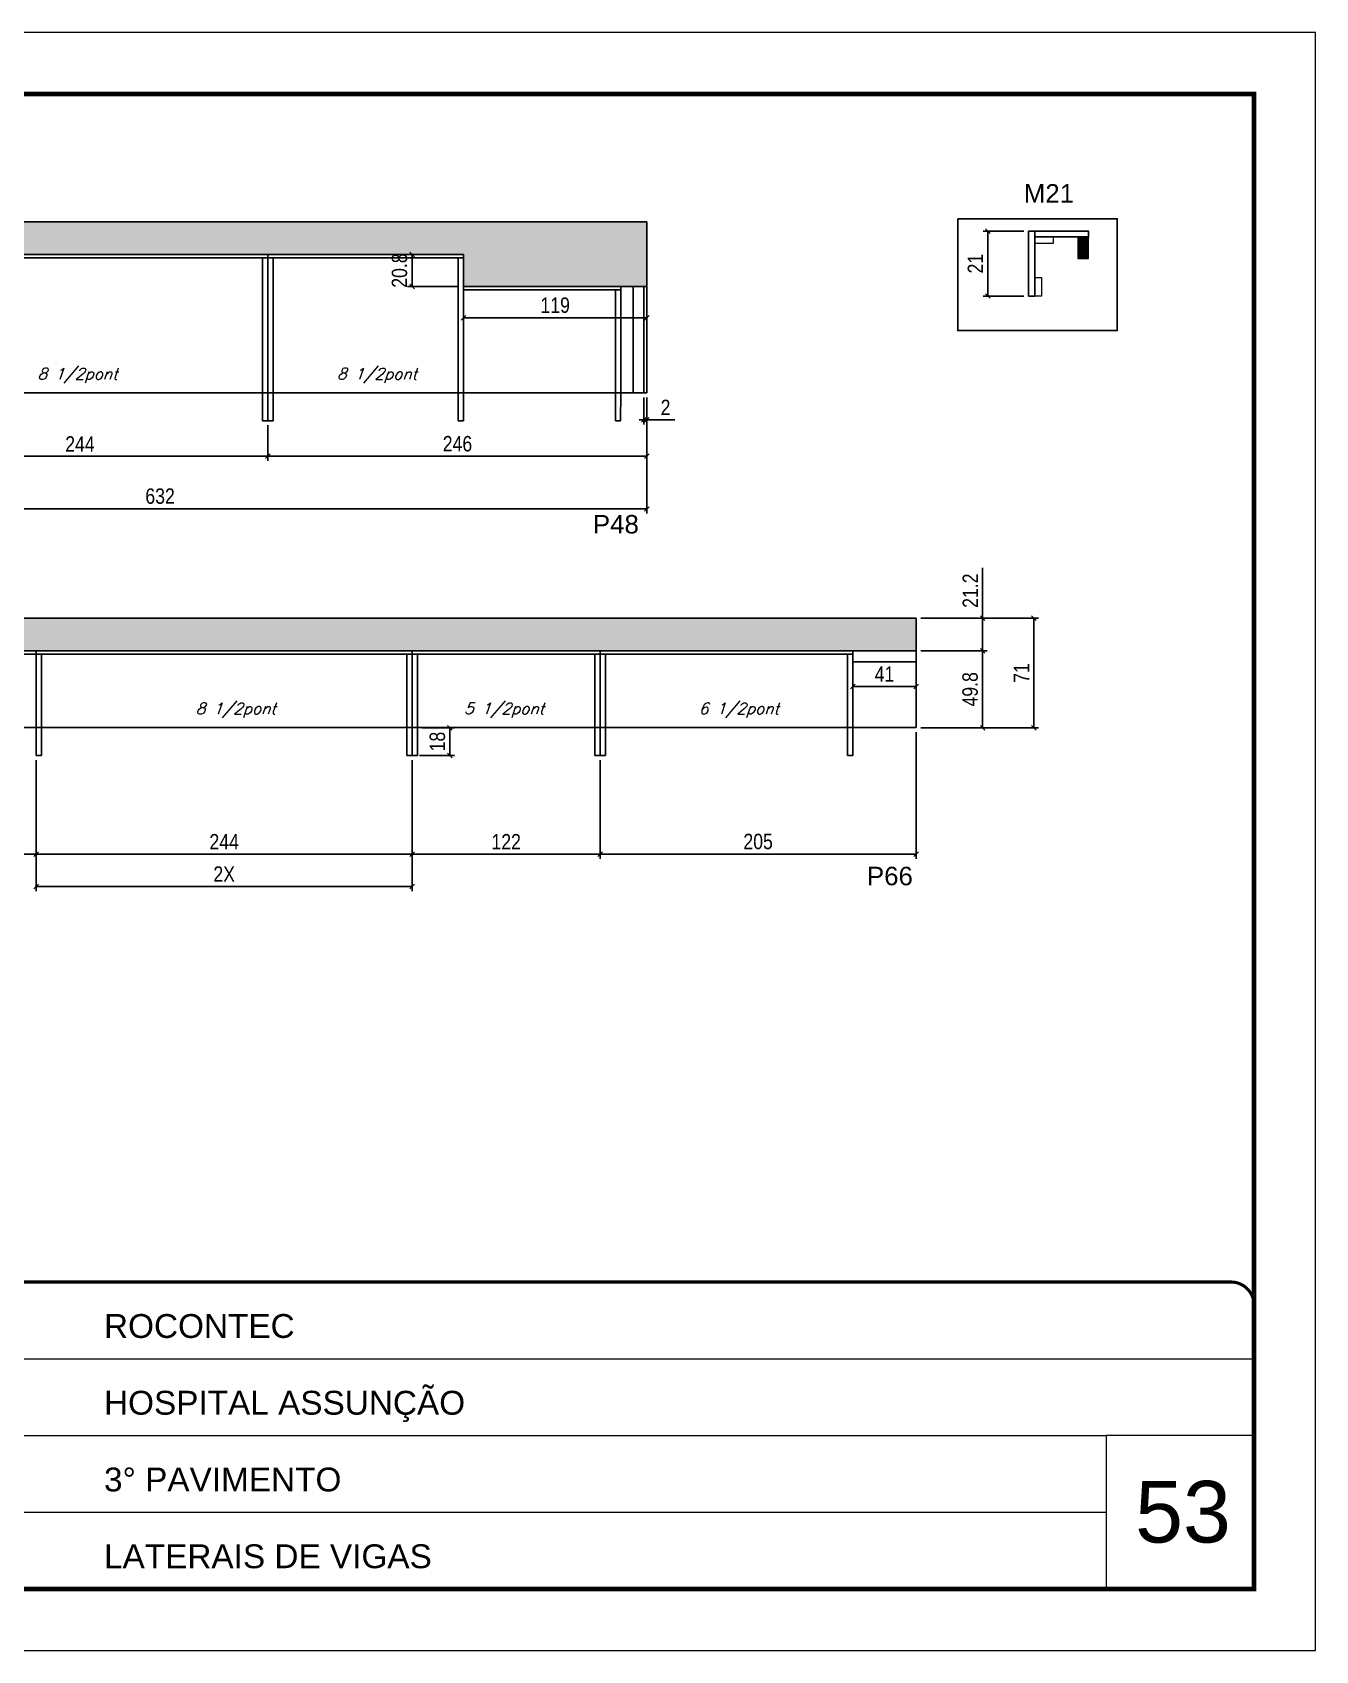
# Model space of a CAD drawing. Extents: x -21493 to -15213, y -12134 to 11887.
# Drawn here: x -20841 to -20008, y -4094 to -3044 of the extents above; entities that cross this region are included whole.
import ezdxf

# ---------------------------------------------------------------- set-up
doc = ezdxf.new("R2010")
doc.units = 0
doc.linetypes.add('CONTINUO', pattern=[0])
doc.linetypes.add('DASHED', pattern=[0.75, 0.5, -0.25])
for name, color, linetype in [('5', 5, 'Continuous'), ('COTA', 241, 'Continuous'), ('Painéis', 200, 'Continuous'), ('SARR_2.2x7', 40, 'Continuous'), ('SARR_3.5x7', 81, 'Continuous'), ('texto', 7, 'Continuous')]:
    doc.layers.add(name, color=color, linetype=linetype)
for name, color, linetype, lineweight in [('CARIMBO', 255, 'Continuous', 9), ('Folhas', 255, 'Continuous', 9), ('Madeira', 126, 'Continuous', 18), ('Sarr 2.2x7', 40, 'Continuous', 9), ('SARRAFO DE PRESSAO', 251, 'DASHED', 9)]:
    doc.layers.add(name, color=color, linetype=linetype, lineweight=lineweight)
doc.styles.add('ARIAL', font='arial.ttf')
doc.styles.add('COTA TECNICA', font='techl___.ttf', dxfattribs={"height": 10})
doc.styles.add('Romans', font='romans.shx')
doc.styles.get("Standard").update_dxf_attribs({"font": 'arial.ttf'})
doc.dimstyles.new('PAINEL', dxfattribs={"dimtxt": 10, "dimasz": 3, "dimexe": 3, "dimexo": 3, "dimgap": 3, "dimtad": 1, "dimdec": 1, "dimzin": 12, "dimdsep": 46, "dimtxsty": 'COTA TECNICA', "dimblk1": 'OBLIQUE', "dimblk2": 'OBLIQUE', "dimsah": 1, "dimcen": 0.9, "dimclrd": 4, "dimclre": 4, "dimclrt": 240, "dimadec": 1, "dimazin": 3, "dimtfac": 1, "dimtdec": 1, "dimtmove": 0, "dimatfit": 3, "dimfxl": 1, "dimtolj": 1, "dimtzin": 12, "dimarcsym": 0})

# ---------------------------------------------------------------- blocks, each defined once
blk = doc.blocks.new('_Oblique')
at = {"color": 0, "linetype": 'ByBlock', "lineweight": -2}
blk.add_line((-0.5, -0.5), (0.5, 0.5), dxfattribs=at)
blk = doc.blocks.new('*D655')
at = {"layer": 'COTA', "color": 4, "lineweight": -2, "ltscale": 25, "transparency": 16777216}
for p, q in [((-20444.4, -3281.2), (-20444.4, -3298.6)), ((-20442.4, -3281.2), (-20442.4, -3298.6)), ((-20444.4, -3295.6), (-20447.4, -3295.6)), ((-20444.4, -3295.6), (-20442.4, -3295.6)), ((-20442.4, -3295.6), (-20424.2, -3295.6))]:
    blk.add_line(p, q, dxfattribs=at)
at = {"layer": 'Defpoints', "color": 0, "ltscale": 25, "transparency": 16777216}
for p in [(-20444.4, -3278.2), (-20442.4, -3278.2), (-20442.4, -3295.6)]:
    blk.add_point(p, dxfattribs=at)
at = {"layer": 'COTA', "color": 4, "lineweight": -2, "ltscale": 25, "transparency": 16777216, "xscale": 3, "yscale": 3, "zscale": 3}
blk.add_blockref('_Oblique', (-20444.4, -3295.6), dxfattribs=at)
at = {"layer": 'COTA', "color": 4, "lineweight": -2, "ltscale": 25, "transparency": 16777216, "xscale": 3, "yscale": 3, "zscale": 3, "rotation": 180}
blk.add_blockref('_Oblique', (-20442.4, -3295.6), dxfattribs=at)
at = {"layer": 'COTA', "color": 240, "ltscale": 25, "transparency": 16777216, "insert": (-20430.3, -3287.6), "char_height": 10, "attachment_point": 5, "style": 'COTA TECNICA'}
blk.add_mtext('\\A1;2', dxfattribs=at)
blk = doc.blocks.new('*D62')
at = {"layer": 'COTA', "color": 4, "lineweight": -2, "ltscale": 25, "transparency": 16777216}
for p, q in [((-20932.3, -3299.2), (-20932.3, -3322.3)), ((-20688.3, -3299.2), (-20688.3, -3322.3)), ((-20932.3, -3319.3), (-20688.3, -3319.3))]:
    blk.add_line(p, q, dxfattribs=at)
at = {"layer": 'Defpoints', "color": 0, "ltscale": 25, "transparency": 16777216}
for p in [(-20932.3, -3296.2), (-20688.3, -3296.2), (-20688.3, -3319.3)]:
    blk.add_point(p, dxfattribs=at)
at = {"layer": 'COTA', "color": 4, "lineweight": -2, "ltscale": 25, "transparency": 16777216, "xscale": 3, "yscale": 3, "zscale": 3, "rotation": 180}
blk.add_blockref('_Oblique', (-20932.3, -3319.3), dxfattribs=at)
at = {"layer": 'COTA', "color": 4, "lineweight": -2, "ltscale": 25, "transparency": 16777216, "xscale": 3, "yscale": 3, "zscale": 3}
blk.add_blockref('_Oblique', (-20688.3, -3319.3), dxfattribs=at)
at = {"layer": 'COTA', "color": 240, "ltscale": 25, "transparency": 16777216, "insert": (-20810.3, -3311.3), "char_height": 10, "attachment_point": 5, "style": 'COTA TECNICA'}
blk.add_mtext('\\A1;244', dxfattribs=at)
blk = doc.blocks.new('*D63')
at = {"layer": 'COTA', "color": 4, "lineweight": -2, "ltscale": 25, "transparency": 16777216}
for p, q in [((-20442.4, -3281.2), (-20442.4, -3322.3)), ((-20688.3, -3299.2), (-20688.3, -3322.3)), ((-20688.3, -3319.3), (-20442.4, -3319.3))]:
    blk.add_line(p, q, dxfattribs=at)
at = {"layer": 'Defpoints', "color": 0, "ltscale": 25, "transparency": 16777216}
for p in [(-20442.4, -3278.2), (-20688.3, -3296.2), (-20442.4, -3319.3)]:
    blk.add_point(p, dxfattribs=at)
at = {"layer": 'COTA', "color": 4, "lineweight": -2, "ltscale": 25, "transparency": 16777216, "xscale": 3, "yscale": 3, "zscale": 3, "rotation": 180}
blk.add_blockref('_Oblique', (-20688.3, -3319.3), dxfattribs=at)
at = {"layer": 'COTA', "color": 4, "lineweight": -2, "ltscale": 25, "transparency": 16777216, "xscale": 3, "yscale": 3, "zscale": 3}
blk.add_blockref('_Oblique', (-20442.4, -3319.3), dxfattribs=at)
at = {"layer": 'COTA', "color": 240, "ltscale": 25, "transparency": 16777216, "insert": (-20565.3, -3311.2), "char_height": 10, "attachment_point": 5, "style": 'COTA TECNICA'}
blk.add_mtext('\\A1;246', dxfattribs=at)
blk = doc.blocks.new('*D657')
at = {"layer": 'COTA', "color": 4, "lineweight": -2, "ltscale": 25, "transparency": 16777216}
for p, q in [((-20561.4, -3212.2), (-20561.4, -3232.4)), ((-20442.4, -3212.2), (-20442.4, -3232.4)), ((-20561.4, -3229.4), (-20442.4, -3229.4))]:
    blk.add_line(p, q, dxfattribs=at)
at = {"layer": 'Defpoints', "color": 0, "ltscale": 25, "transparency": 16777216}
for p in [(-20561.4, -3209.2), (-20442.4, -3209.2), (-20442.4, -3229.4)]:
    blk.add_point(p, dxfattribs=at)
at = {"layer": 'COTA', "color": 4, "lineweight": -2, "ltscale": 25, "transparency": 16777216, "xscale": 3, "yscale": 3, "zscale": 3, "rotation": 180}
blk.add_blockref('_Oblique', (-20561.4, -3229.4), dxfattribs=at)
at = {"layer": 'COTA', "color": 4, "lineweight": -2, "ltscale": 25, "transparency": 16777216, "xscale": 3, "yscale": 3, "zscale": 3}
blk.add_blockref('_Oblique', (-20442.4, -3229.4), dxfattribs=at)
at = {"layer": 'COTA', "color": 240, "ltscale": 25, "transparency": 16777216, "insert": (-20501.9, -3221.3), "char_height": 10, "attachment_point": 5, "style": 'COTA TECNICA'}
blk.add_mtext('\\A1;119', dxfattribs=at)
blk = doc.blocks.new('*D64')
at = {"layer": 'COTA', "color": 4, "lineweight": -2, "ltscale": 25, "transparency": 16777216}
for p, q in [((-21078.7, -3498.4), (-21078.7, -3580.4)), ((-20838.7, -3516.4), (-20838.7, -3580.4)), ((-21078.7, -3577.4), (-20838.7, -3577.4))]:
    blk.add_line(p, q, dxfattribs=at)
at = {"layer": 'Defpoints', "color": 0, "ltscale": 25, "transparency": 16777216}
for p in [(-21078.7, -3495.4), (-20838.7, -3513.4), (-20838.7, -3577.4)]:
    blk.add_point(p, dxfattribs=at)
at = {"layer": 'COTA', "color": 4, "lineweight": -2, "ltscale": 25, "transparency": 16777216, "xscale": 3, "yscale": 3, "zscale": 3, "rotation": 180}
blk.add_blockref('_Oblique', (-21078.7, -3577.4), dxfattribs=at)
at = {"layer": 'COTA', "color": 4, "lineweight": -2, "ltscale": 25, "transparency": 16777216, "xscale": 3, "yscale": 3, "zscale": 3}
blk.add_blockref('_Oblique', (-20838.7, -3577.4), dxfattribs=at)
at = {"layer": 'COTA', "color": 240, "ltscale": 25, "transparency": 16777216, "insert": (-20958.7, -3569.3), "char_height": 10, "attachment_point": 5, "style": 'COTA TECNICA'}
blk.add_mtext('\\A1;240', dxfattribs=at)
blk = doc.blocks.new('*D65')
at = {"layer": 'COTA', "color": 4, "lineweight": -2, "ltscale": 25, "transparency": 16777216}
for p, q in [((-20838.7, -3516.4), (-20838.7, -3580.4)), ((-20594.7, -3516.4), (-20594.7, -3580.4)), ((-20838.7, -3577.4), (-20594.7, -3577.4))]:
    blk.add_line(p, q, dxfattribs=at)
at = {"layer": 'Defpoints', "color": 0, "ltscale": 25, "transparency": 16777216}
for p in [(-20838.7, -3513.4), (-20594.7, -3513.4), (-20594.7, -3577.4)]:
    blk.add_point(p, dxfattribs=at)
at = {"layer": 'COTA', "color": 4, "lineweight": -2, "ltscale": 25, "transparency": 16777216, "xscale": 3, "yscale": 3, "zscale": 3, "rotation": 180}
blk.add_blockref('_Oblique', (-20838.7, -3577.4), dxfattribs=at)
at = {"layer": 'COTA', "color": 4, "lineweight": -2, "ltscale": 25, "transparency": 16777216, "xscale": 3, "yscale": 3, "zscale": 3}
blk.add_blockref('_Oblique', (-20594.7, -3577.4), dxfattribs=at)
at = {"layer": 'COTA', "color": 240, "ltscale": 25, "transparency": 16777216, "insert": (-20716.7, -3569.4), "char_height": 10, "attachment_point": 5, "style": 'COTA TECNICA'}
blk.add_mtext('\\A1;244', dxfattribs=at)
blk = doc.blocks.new('*D658')
at = {"layer": 'Defpoints', "color": 0, "linetype": 'ByBlock', "transparency": 16777216}
for p in [(-20194.7, -3173.3), (-20221.1, -3215.3), (-20194.7, -3215.3)]:
    blk.add_point(p, dxfattribs=at)
at = {"layer": 'Sarr 2.2x7', "color": 4, "linetype": 'ByBlock', "lineweight": -2, "transparency": 16777216}
for p, q in [((-20197.7, -3173.3), (-20224.1, -3173.3)), ((-20221.1, -3173.3), (-20221.1, -3215.3)), ((-20197.7, -3215.3), (-20224.1, -3215.3))]:
    blk.add_line(p, q, dxfattribs=at)
at = {"layer": 'Sarr 2.2x7', "color": 4, "linetype": 'ByBlock', "lineweight": -2, "transparency": 16777216, "xscale": 3, "yscale": 3, "zscale": 3}
for p, rotation in [((-20221.1, -3173.3), 90), ((-20221.1, -3215.3), 270)]:
    blk.add_blockref('_Oblique', p, dxfattribs=dict(at, rotation=rotation))
at = {"layer": 'Sarr 2.2x7', "color": 240, "linetype": 'ByBlock', "transparency": 16777216, "insert": (-20229.2, -3194.3), "char_height": 10, "attachment_point": 5, "rotation": 90, "style": 'COTA TECNICA'}
blk.add_mtext('\\A1;21', dxfattribs=at)
blk = doc.blocks.new('*D635')
at = {"layer": 'COTA', "color": 4, "lineweight": -2, "ltscale": 25, "transparency": 16777216}
for p, q in [((-20564.4, -3188.4), (-20597.8, -3188.4)), ((-20594.8, -3188.4), (-20594.8, -3209.2)), ((-20564.4, -3209.2), (-20597.8, -3209.2))]:
    blk.add_line(p, q, dxfattribs=at)
at = {"layer": 'Defpoints', "color": 0, "ltscale": 25, "transparency": 16777216}
for p in [(-20561.4, -3188.4), (-20594.8, -3209.2), (-20561.4, -3209.2)]:
    blk.add_point(p, dxfattribs=at)
at = {"layer": 'COTA', "color": 4, "lineweight": -2, "ltscale": 25, "transparency": 16777216, "xscale": 3, "yscale": 3, "zscale": 3}
for p, rotation in [((-20594.8, -3188.4), 90), ((-20594.8, -3209.2), 270)]:
    blk.add_blockref('_Oblique', p, dxfattribs=dict(at, rotation=rotation))
at = {"layer": 'COTA', "color": 240, "ltscale": 25, "transparency": 16777216, "insert": (-20602.9, -3198.8), "char_height": 10, "attachment_point": 5, "rotation": 90, "style": 'COTA TECNICA'}
blk.add_mtext('\\A1;20.8', dxfattribs=at)
blk = doc.blocks.new('*D636')
at = {"layer": 'COTA', "color": 4, "lineweight": -2, "ltscale": 25, "transparency": 16777216}
for p, q in [((-21074.3, -3281.2), (-21074.3, -3356.5)), ((-20442.4, -3281.2), (-20442.4, -3356.5)), ((-21074.3, -3353.5), (-20442.4, -3353.5))]:
    blk.add_line(p, q, dxfattribs=at)
at = {"layer": 'Defpoints', "color": 0, "ltscale": 25, "transparency": 16777216}
for p in [(-21074.3, -3278.2), (-20442.4, -3278.2), (-20442.4, -3353.5)]:
    blk.add_point(p, dxfattribs=at)
at = {"layer": 'COTA', "color": 4, "lineweight": -2, "ltscale": 25, "transparency": 16777216, "xscale": 3, "yscale": 3, "zscale": 3, "rotation": 180}
blk.add_blockref('_Oblique', (-21074.3, -3353.5), dxfattribs=at)
at = {"layer": 'COTA', "color": 4, "lineweight": -2, "ltscale": 25, "transparency": 16777216, "xscale": 3, "yscale": 3, "zscale": 3}
blk.add_blockref('_Oblique', (-20442.4, -3353.5), dxfattribs=at)
at = {"layer": 'COTA', "color": 240, "ltscale": 25, "transparency": 16777216, "insert": (-20758.3, -3345.2), "char_height": 10, "attachment_point": 5, "style": 'COTA TECNICA'}
blk.add_mtext('\\A1;632', dxfattribs=at)
blk = doc.blocks.new('*D686')
at = {"layer": 'COTA', "color": 4, "lineweight": -2, "ltscale": 25, "transparency": 16777216}
for p, q in [((-20594.7, -3516.4), (-20594.7, -3580.4)), ((-20472.7, -3516.4), (-20472.7, -3580.4)), ((-20594.7, -3577.4), (-20472.7, -3577.4))]:
    blk.add_line(p, q, dxfattribs=at)
at = {"layer": 'Defpoints', "color": 0, "ltscale": 25, "transparency": 16777216}
for p in [(-20594.7, -3513.4), (-20472.7, -3513.4), (-20472.7, -3577.4)]:
    blk.add_point(p, dxfattribs=at)
at = {"layer": 'COTA', "color": 4, "lineweight": -2, "ltscale": 25, "transparency": 16777216, "xscale": 3, "yscale": 3, "zscale": 3, "rotation": 180}
blk.add_blockref('_Oblique', (-20594.7, -3577.4), dxfattribs=at)
at = {"layer": 'COTA', "color": 4, "lineweight": -2, "ltscale": 25, "transparency": 16777216, "xscale": 3, "yscale": 3, "zscale": 3}
blk.add_blockref('_Oblique', (-20472.7, -3577.4), dxfattribs=at)
at = {"layer": 'COTA', "color": 240, "ltscale": 25, "transparency": 16777216, "insert": (-20533.7, -3569.4), "char_height": 10, "attachment_point": 5, "style": 'COTA TECNICA'}
blk.add_mtext('\\A1;122', dxfattribs=at)
blk = doc.blocks.new('*D687')
at = {"layer": 'COTA', "color": 4, "lineweight": -2, "ltscale": 25, "transparency": 16777216}
for p, q in [((-20838.7, -3516.4), (-20838.7, -3601.5)), ((-20594.7, -3516.4), (-20594.7, -3601.5)), ((-20838.7, -3598.5), (-20594.7, -3598.5))]:
    blk.add_line(p, q, dxfattribs=at)
at = {"layer": 'Defpoints', "color": 0, "ltscale": 25, "transparency": 16777216}
for p in [(-20838.7, -3513.4), (-20594.7, -3513.4), (-20594.7, -3598.5)]:
    blk.add_point(p, dxfattribs=at)
at = {"layer": 'COTA', "color": 4, "lineweight": -2, "ltscale": 25, "transparency": 16777216, "xscale": 3, "yscale": 3, "zscale": 3, "rotation": 180}
blk.add_blockref('_Oblique', (-20838.7, -3598.5), dxfattribs=at)
at = {"layer": 'COTA', "color": 4, "lineweight": -2, "ltscale": 25, "transparency": 16777216, "xscale": 3, "yscale": 3, "zscale": 3}
blk.add_blockref('_Oblique', (-20594.7, -3598.5), dxfattribs=at)
at = {"layer": 'COTA', "color": 240, "ltscale": 25, "transparency": 16777216, "insert": (-20716.7, -3590.4), "char_height": 10, "attachment_point": 5, "style": 'COTA TECNICA'}
blk.add_mtext('\\A1;2X', dxfattribs=at)
blk = doc.blocks.new('*D688')
at = {"layer": 'COTA', "color": 4, "lineweight": -2, "ltscale": 25, "transparency": 16777216}
for p, q in [((-20267.7, -3498.4), (-20267.7, -3580.4)), ((-20472.7, -3516.4), (-20472.7, -3580.4)), ((-20472.7, -3577.4), (-20267.7, -3577.4))]:
    blk.add_line(p, q, dxfattribs=at)
at = {"layer": 'Defpoints', "color": 0, "ltscale": 25, "transparency": 16777216}
for p in [(-20267.7, -3495.4), (-20472.7, -3513.4), (-20267.7, -3577.4)]:
    blk.add_point(p, dxfattribs=at)
at = {"layer": 'COTA', "color": 4, "lineweight": -2, "ltscale": 25, "transparency": 16777216, "xscale": 3, "yscale": 3, "zscale": 3, "rotation": 180}
blk.add_blockref('_Oblique', (-20472.7, -3577.4), dxfattribs=at)
at = {"layer": 'COTA', "color": 4, "lineweight": -2, "ltscale": 25, "transparency": 16777216, "xscale": 3, "yscale": 3, "zscale": 3}
blk.add_blockref('_Oblique', (-20267.7, -3577.4), dxfattribs=at)
at = {"layer": 'COTA', "color": 240, "ltscale": 25, "transparency": 16777216, "insert": (-20370.2, -3569.3), "char_height": 10, "attachment_point": 5, "style": 'COTA TECNICA'}
blk.add_mtext('\\A1;205', dxfattribs=at)
blk = doc.blocks.new('*D689')
at = {"layer": 'COTA', "color": 4, "lineweight": -2, "ltscale": 25, "transparency": 16777216}
for p, q in [((-20308.7, -3455.6), (-20308.7, -3471.7)), ((-20267.7, -3455.6), (-20267.7, -3471.7)), ((-20267.7, -3468.7), (-20308.7, -3468.7))]:
    blk.add_line(p, q, dxfattribs=at)
at = {"layer": 'Defpoints', "color": 0, "ltscale": 25, "transparency": 16777216}
for p in [(-20308.7, -3452.6), (-20267.7, -3452.6), (-20308.7, -3468.7)]:
    blk.add_point(p, dxfattribs=at)
at = {"layer": 'COTA', "color": 4, "lineweight": -2, "ltscale": 25, "transparency": 16777216, "xscale": 3, "yscale": 3, "zscale": 3, "rotation": 180}
blk.add_blockref('_Oblique', (-20308.7, -3468.7), dxfattribs=at)
at = {"layer": 'COTA', "color": 4, "lineweight": -2, "ltscale": 25, "transparency": 16777216, "xscale": 3, "yscale": 3, "zscale": 3}
blk.add_blockref('_Oblique', (-20267.7, -3468.7), dxfattribs=at)
at = {"layer": 'COTA', "color": 240, "ltscale": 25, "transparency": 16777216, "insert": (-20288.2, -3460.6), "char_height": 10, "attachment_point": 5, "style": 'COTA TECNICA'}
blk.add_mtext('\\A1;41', dxfattribs=at)
blk = doc.blocks.new('*D690')
at = {"layer": 'COTA', "color": 4, "lineweight": -2, "ltscale": 25, "transparency": 16777216}
for p, q in [((-20264.7, -3445.6), (-20221.5, -3445.6)), ((-20224.5, -3495.4), (-20224.5, -3445.6)), ((-20264.7, -3495.4), (-20221.5, -3495.4))]:
    blk.add_line(p, q, dxfattribs=at)
at = {"layer": 'Defpoints', "color": 0, "ltscale": 25, "transparency": 16777216}
for p in [(-20267.7, -3445.6), (-20224.5, -3445.6), (-20267.7, -3495.4)]:
    blk.add_point(p, dxfattribs=at)
at = {"layer": 'COTA', "color": 4, "lineweight": -2, "ltscale": 25, "transparency": 16777216, "xscale": 3, "yscale": 3, "zscale": 3}
for p, rotation in [((-20224.5, -3445.6), 90), ((-20224.5, -3495.4), 270)]:
    blk.add_blockref('_Oblique', p, dxfattribs=dict(at, rotation=rotation))
at = {"layer": 'COTA', "color": 240, "ltscale": 25, "transparency": 16777216, "insert": (-20232.6, -3470.5), "char_height": 10, "attachment_point": 5, "rotation": 90, "style": 'COTA TECNICA'}
blk.add_mtext('\\A1;49.8', dxfattribs=at)
blk = doc.blocks.new('*D691')
at = {"layer": 'COTA', "color": 4, "lineweight": -2, "ltscale": 25, "transparency": 16777216}
for p, q in [((-20224.5, -3424.4), (-20224.5, -3391.7)), ((-20264.7, -3424.4), (-20221.5, -3424.4)), ((-20224.5, -3445.6), (-20224.5, -3424.4)), ((-20264.7, -3445.6), (-20221.5, -3445.6))]:
    blk.add_line(p, q, dxfattribs=at)
at = {"layer": 'Defpoints', "color": 0, "ltscale": 25, "transparency": 16777216}
for p in [(-20267.7, -3424.4), (-20224.5, -3424.4), (-20267.7, -3445.6)]:
    blk.add_point(p, dxfattribs=at)
at = {"layer": 'COTA', "color": 4, "lineweight": -2, "ltscale": 25, "transparency": 16777216, "xscale": 3, "yscale": 3, "zscale": 3}
for p, rotation in [((-20224.5, -3424.4), 90), ((-20224.5, -3445.6), 270)]:
    blk.add_blockref('_Oblique', p, dxfattribs=dict(at, rotation=rotation))
at = {"layer": 'COTA', "color": 240, "ltscale": 25, "transparency": 16777216, "insert": (-20232.5, -3406.5), "char_height": 10, "attachment_point": 5, "rotation": 90, "style": 'COTA TECNICA'}
blk.add_mtext('\\A1;21.2', dxfattribs=at)
blk = doc.blocks.new('*D77')
at = {"layer": 'COTA', "color": 4, "lineweight": -2, "ltscale": 25, "transparency": 16777216}
for p, q in [((-20264.7, -3424.4), (-20188.2, -3424.4)), ((-20191.2, -3424.4), (-20191.2, -3495.4)), ((-20264.7, -3495.4), (-20188.2, -3495.4))]:
    blk.add_line(p, q, dxfattribs=at)
at = {"layer": 'Defpoints', "color": 0, "ltscale": 25, "transparency": 16777216}
for p in [(-20267.7, -3424.4), (-20267.7, -3495.4), (-20191.2, -3495.4)]:
    blk.add_point(p, dxfattribs=at)
at = {"layer": 'COTA', "color": 4, "lineweight": -2, "ltscale": 25, "transparency": 16777216, "xscale": 3, "yscale": 3, "zscale": 3}
for p, rotation in [((-20191.2, -3424.4), 90), ((-20191.2, -3495.4), 270)]:
    blk.add_blockref('_Oblique', p, dxfattribs=dict(at, rotation=rotation))
at = {"layer": 'COTA', "color": 240, "ltscale": 25, "transparency": 16777216, "insert": (-20199.3, -3459.9), "char_height": 10, "attachment_point": 5, "rotation": 90, "style": 'COTA TECNICA'}
blk.add_mtext('\\A1;71', dxfattribs=at)
blk = doc.blocks.new('*D694')
at = {"layer": 'COTA', "color": 4, "lineweight": -2, "ltscale": 25, "transparency": 16777216}
for p, q in [((-20588.3, -3495.4), (-20567.2, -3495.4)), ((-20570.2, -3495.4), (-20570.2, -3513.4)), ((-20590, -3513.4), (-20567.2, -3513.4))]:
    blk.add_line(p, q, dxfattribs=at)
at = {"layer": 'Defpoints', "color": 0, "ltscale": 25, "transparency": 16777216}
for p in [(-20591.3, -3495.4), (-20593, -3513.4), (-20570.2, -3513.4)]:
    blk.add_point(p, dxfattribs=at)
at = {"layer": 'COTA', "color": 4, "lineweight": -2, "ltscale": 25, "transparency": 16777216, "xscale": 3, "yscale": 3, "zscale": 3}
for p, rotation in [((-20570.2, -3495.4), 90), ((-20570.2, -3513.4), 270)]:
    blk.add_blockref('_Oblique', p, dxfattribs=dict(at, rotation=rotation))
at = {"layer": 'COTA', "color": 240, "ltscale": 25, "transparency": 16777216, "insert": (-20578.3, -3504.4), "char_height": 10, "attachment_point": 5, "rotation": 90, "style": 'COTA TECNICA'}
blk.add_mtext('\\A1;18', dxfattribs=at)
blk = doc.blocks.new('9999999999')
at = {"color": 30, "linetype": 'CONTINUO'}
for p, q in [((98564.6, 34379.6), (99584, 34379.6)), ((98564.6, 34329.8), (99488, 34329.8)), ((99584, 34329.8), (99488, 34329.8)), ((99488, 34329.8), (99488, 34230.2)), ((98564.6, 34280), (99488, 34280))]:
    blk.add_line(p, q, dxfattribs=at)
at = {"color": 30, "linetype": 'CONTINUO', "const_width": 2}
blk.add_lwpolyline([(99584, 34230.2), (99584, 34414.4, 0.414214), (99569, 34429.4), (98229, 34429.4, 0.414214), (98214, 34414.4), (98214, 34245.2, 0.414214), (98229, 34230.2), (99584, 34230.2)], format="xyb", dxfattribs=at)
at = {"layer": 'Folhas'}
blk.add_lwpolyline([(98139, 34190.2), (99624, 34190.2), (99624, 35240.2), (98139, 35240.2)], close=True, dxfattribs=at)
at = {"layer": 'Folhas', "color": 30, "const_width": 3}
blk.add_lwpolyline([(98214, 34230.2), (99584, 34230.2), (99584, 35200.2), (98214, 35200.2)], close=True, dxfattribs=at)
at = {"color": 7, "linetype": 'Continuous', "ltscale": 5, "style": 'ARIAL'}
for s, height, p in [('ROCONTEC', 15.48, (98837.7, 34393.1)), ('HOSPITAL ASSUNÇÃO', 15.483, (98837.7, 34343.3)), ('3° PAVIMENTO', 15.483, (98837.7, 34293.5)), ('LATERAIS DE VIGAS', 15.483, (98837.7, 34243.7))]:
    blk.add_text(s, height=height, dxfattribs=at).set_placement(p)

msp = doc.modelspace()

# ---------------------------------------------------------------- hatches: boundary and pattern name
at = {"layer": 'COTA', "linetype": 'ByBlock'}
h = msp.add_hatch(dxfattribs=at)
h.set_pattern_fill('AR-CONC', color=256, scale=0.03)
h.set_pattern_definition([(50, (-158630.6976, -34084.293), (5.46554007, -0.47817257), [0.5715, -6.2865]), (355, (-158630.6976, -34084.293), (-1.05730264, 5.73170536), [0.4572, -5.02921753]), (100.4514447, (-158630.242, -34084.333), (4.40823741, 5.25353256), [0.48570026, -5.34270734]), (46.1842, (-158630.6976, -34082.769), (8.13237123, -1.26126984), [0.85725, -9.42975]), (96.6355576, (-158630.02, -34082.874), (7.122124, 7.42278374), [0.7285507, -8.01406824]), (351.184151, (-158630.698, -34082.769), (7.122124, 7.42278374), [0.685799, -7.54379196]), (21, (-158629.9356, -34083.15), (4.54843174, -3.06795595), [0.5715, -6.2865]), (326, (-158629.9356, -34083.15), (1.85406085, 5.52563898), [0.4572, -5.0292]), (71.451445, (-158629.5566, -34083.406), (6.40249258, 2.45768307), [0.48570026, -5.34269813]), (37.5, (-158630.6976, -34084.293), (0.092658098, 2.536651166), [0, -4.96824, 0, -5.1054, 0, -5.04825]), (7.5, (-158630.6976, -34084.293), (2.004589875, 3.005417245), [0, -2.91084, 0, -4.85394, 0, -1.92405]), (327.5, (-158632.3969, -34084.293), (4.067717855, -0.17186232), [0, -1.905, 0, -5.9436, 0, -7.8867]), (317.5, (-158633.159, -34084.293), (4.44387544, 0.76279473), [0, -2.4765, 0, -3.94716, 0, -5.6007])])
h.paths.add_polyline_path([(-20442.36, -3209.2), (-20442.36, -3167.2), (-20561.36, -3167.2), (-21074.32, -3167.2), (-21074.32, -3188.4), (-20561.36, -3188.4), (-20561.36, -3209.2)])
h.paths.add_polyline_path([(-20593.12, -3215.51), (-20593.12, -3181.58), (-20613.71, -3181.58), (-20613.71, -3215.51)], flags=9)
h = msp.add_hatch(dxfattribs=at)
h.set_pattern_fill('AR-CONC', color=256, scale=0.03)
h.set_pattern_definition([(50, (-158634.6976, -34084.293), (5.46554007, -0.47817257), [0.5715, -6.2865]), (355, (-158634.6976, -34084.293), (-1.05730264, 5.73170536), [0.4572, -5.02921753]), (100.4514447, (-158634.242, -34084.333), (4.40823741, 5.25353256), [0.48570026, -5.34270734]), (46.1842, (-158634.6976, -34082.769), (8.13237123, -1.26126984), [0.85725, -9.42975]), (96.6355576, (-158634.02, -34082.874), (7.122124, 7.42278374), [0.7285507, -8.01406824]), (351.184151, (-158634.698, -34082.769), (7.122124, 7.42278374), [0.685799, -7.54379196]), (21, (-158633.9356, -34083.15), (4.54843174, -3.06795595), [0.5715, -6.2865]), (326, (-158633.9356, -34083.15), (1.85406085, 5.52563898), [0.4572, -5.0292]), (71.451445, (-158633.5566, -34083.406), (6.40249258, 2.45768307), [0.48570026, -5.34269813]), (37.5, (-158634.6976, -34084.293), (0.092658098, 2.536651166), [0, -4.96824, 0, -5.1054, 0, -5.04825]), (7.5, (-158634.6976, -34084.293), (2.004589875, 3.005417245), [0, -2.91084, 0, -4.85394, 0, -1.92405]), (327.5, (-158636.3969, -34084.293), (4.067717855, -0.17186232), [0, -1.905, 0, -5.9436, 0, -7.8867]), (317.5, (-158637.159, -34084.293), (4.44387544, 0.76279473), [0, -2.4765, 0, -3.94716, 0, -5.6007])])
h.paths.add_polyline_path([(-20267.73, -3424.38), (-20815.73, -3424.38), (-21082.7, -3424.38), (-21082.7, -3466.36), (-20878.7, -3466.36), (-20878.7, -3447.78), (-20878.7, -3445.58), (-20815.73, -3445.58), (-20267.73, -3445.58)])
at = {"layer": 'Madeira'}
h = msp.add_hatch(dxfattribs=at)
h.set_pattern_fill('ANSI31', color=256, scale=0.2, angle=270, style=0)
h.set_pattern_definition([(315, (-3589.689, -16525.05424), (0.449012806, 0.449012806), [])])
h.paths.add_polyline_path([(-20155.7, -3176.92), (-20162.7, -3176.92), (-20162.7, -3190.92), (-20155.7, -3190.92)])

# ---------------------------------------------------------------- linework, layer by layer
at = {"linetype": 'ByBlock'}
msp.add_lwpolyline([(-20240.62, -3165.17), (-20137.18, -3165.17), (-20137.18, -3237.79), (-20240.62, -3237.79)], close=True, dxfattribs=at)
at = {"layer": 'COTA', "linetype": 'ByBlock'}
for p, q in [((-21074.32, -3167.2), (-20561.36, -3167.2)), ((-20561.36, -3167.2), (-20442.36, -3167.2)), ((-20442.36, -3209.2), (-20442.36, -3167.2)), ((-20442.36, -3278.2), (-20442.36, -3278.2)), ((-21078.7, -3424.38), (-20815.73, -3424.38)), ((-20267.73, -3445.58), (-20267.73, -3424.38))]:
    msp.add_line(p, q, dxfattribs=at)
msp.add_lwpolyline([(-20815.73, -3424.38), (-20267.73, -3424.38)], dxfattribs=at)
at = {"layer": 'Madeira'}
msp.add_lwpolyline([(-20155.7, -3176.92), (-20162.7, -3176.92), (-20162.7, -3190.92), (-20155.7, -3190.92)], close=True, dxfattribs=at)
at = {"layer": 'Painéis'}
for p, q in [((-21074.32, -3188.4), (-20561.36, -3188.4)), ((-20688.32, -3278.2), (-20688.32, -3188.4)), ((-20561.36, -3188.4), (-20561.36, -3209.2)), ((-20561.36, -3209.2), (-20442.36, -3209.2)), ((-20444.36, -3209.2), (-20444.36, -3278.2)), ((-20442.36, -3209.2), (-20442.36, -3278.2)), ((-21074.32, -3278.2), (-20561.36, -3278.2)), ((-20561.36, -3278.2), (-20442.36, -3278.2)), ((-20878.7, -3445.58), (-20815.73, -3445.58)), ((-20838.7, -3445.58), (-20838.7, -3495.38)), ((-20838.7, -3445.58), (-20838.7, -3495.38)), ((-20815.73, -3445.58), (-20267.73, -3445.58)), ((-20815.73, -3445.58), (-20815.73, -3445.58)), ((-20594.7, -3445.58), (-20594.7, -3495.38)), ((-20594.7, -3445.58), (-20594.7, -3495.38)), ((-20472.7, -3445.58), (-20472.7, -3495.38)), ((-20472.7, -3445.58), (-20472.7, -3495.38)), ((-20267.73, -3445.58), (-20267.73, -3495.38)), ((-21078.7, -3495.38), (-20267.73, -3495.38))]:
    msp.add_line(p, q, dxfattribs=at)
msp.add_lwpolyline([(-20190.67, -3215.32), (-20194.67, -3215.32), (-20194.67, -3173.32), (-20190.67, -3173.32)], close=True, dxfattribs=at)
at = {"layer": 'Painéis', "linetype": 'ByBlock'}
msp.add_lwpolyline([(-20190.67, -3173.32), (-20155.72, -3173.32), (-20155.72, -3176.92), (-20190.67, -3176.92), (-20190.67, -3173.32)], dxfattribs=at)
at = {"layer": 'Sarr 2.2x7', "linetype": 'ByBlock'}
for points in [[(-20190.67, -3176.92), (-20178.67, -3176.92), (-20178.67, -3181.32), (-20190.67, -3181.32), (-20190.67, -3176.92)], [(-20190.67, -3215.32), (-20190.67, -3203.32), (-20186.27, -3203.32), (-20186.27, -3215.32), (-20190.67, -3215.32)]]:
    msp.add_lwpolyline(points, dxfattribs=at)
at = {"layer": 'SARR_2.2x7', "linetype": 'Continuous'}
for p, q in [((-20932.32, -3190.6), (-20688.32, -3190.6)), ((-20688.32, -3190.6), (-20561.36, -3190.6)), ((-20561.36, -3211.4), (-20459.36, -3211.4)), ((-20451.36, -3209.2), (-20451.36, -3278.2)), ((-20878.7, -3447.78), (-20838.7, -3447.78)), ((-20838.7, -3447.78), (-20594.7, -3447.78)), ((-20594.7, -3447.78), (-20472.7, -3447.78)), ((-20472.7, -3447.78), (-20308.73, -3447.78)), ((-20308.73, -3452.58), (-20267.73, -3452.58))]:
    msp.add_line(p, q, dxfattribs=at)
at = {"layer": 'SARR_3.5x7'}
for p, q in [((-20691.77, -3296.2), (-20691.77, -3190.6)), ((-20684.87, -3296.2), (-20684.87, -3190.6)), ((-20564.86, -3296.2), (-20564.86, -3190.6)), ((-20561.36, -3278.2), (-20561.36, -3190.6)), ((-20462.86, -3211.4), (-20462.86, -3278.2)), ((-20459.36, -3209.2), (-20459.36, -3278.2)), ((-20688.32, -3278.2), (-20688.32, -3296.2)), ((-20561.41, -3296.2), (-20561.36, -3278.2)), ((-20462.86, -3278.2), (-20462.86, -3296.2)), ((-20459.41, -3296.2), (-20459.36, -3278.2)), ((-20691.77, -3296.2), (-20688.32, -3296.2)), ((-20688.32, -3296.2), (-20684.87, -3296.2)), ((-20564.86, -3296.2), (-20561.41, -3296.2)), ((-20462.86, -3296.2), (-20459.41, -3296.2)), ((-20835.25, -3513.38), (-20835.25, -3447.78)), ((-20598.15, -3513.38), (-20598.15, -3447.78)), ((-20591.25, -3513.38), (-20591.25, -3447.78)), ((-20476.15, -3513.38), (-20476.15, -3447.78)), ((-20469.25, -3513.38), (-20469.25, -3447.78)), ((-20312.23, -3447.78), (-20312.23, -3513.38)), ((-20308.73, -3445.58), (-20308.73, -3513.38)), ((-20838.7, -3495.38), (-20838.7, -3513.38)), ((-20594.7, -3495.38), (-20594.7, -3513.38)), ((-20472.7, -3495.38), (-20472.7, -3513.38)), ((-20835.25, -3513.38), (-20838.7, -3513.38)), ((-20598.15, -3513.38), (-20594.7, -3513.38)), ((-20594.7, -3513.38), (-20591.25, -3513.38)), ((-20476.15, -3513.38), (-20472.7, -3513.38)), ((-20472.7, -3513.38), (-20469.25, -3513.38)), ((-20308.73, -3513.38), (-20312.23, -3513.38))]:
    msp.add_line(p, q, dxfattribs=at)

# ---------------------------------------------------------------- block references
at = {"layer": 'SARRAFO DE PRESSAO', "color": 6, "linetype": 'ByBlock'}
msp.add_blockref('9999999999', (-119632.39, -38284.45), dxfattribs=at)

# ---------------------------------------------------------------- texts
at = {"layer": '5', "color": 7, "linetype": 'Continuous'}
msp.add_text('M21', height=12, rotation=359.99996, dxfattribs=at).set_placement((-20197.78, -3154.72))
at = {"layer": '5', "linetype": 'Continuous'}
for s, p in [('P48', (-20477.42, -3369.39)), ('P66', (-20299.59, -3597.64))]:
    msp.add_text(s, height=12, rotation=0.00004, dxfattribs=at).set_placement(p)
at = {"layer": 'CARIMBO', "style": 'ARIAL'}
msp.add_text('53', height=40, dxfattribs=at).set_placement((-20125.55, -4024.1))
at = {"layer": 'texto', "color": 2, "char_height": 7.2737, "attachment_point": 5, "style": 'Romans'}
for s, insert in [('{\\Q19;\\C256;8 1/2pont}', (-20811.87, -3266.95)), ('{\\Q19;\\C256;8 1/2pont}', (-20617.51, -3266.95)), ('{\\Q19;\\C256;8 1/2pont}', (-20709.16, -3484.13)), ('{\\Q19;\\C256;5 1/2pont}', (-20535.05, -3484.13)), ('{\\Q19;\\C256;6 1/2pont}', (-20382.69, -3484.13))]:
    msp.add_mtext(s, dxfattribs=dict(at, insert=insert))

# ---------------------------------------------------------------- dimensions: what is measured, and where the dimension line sits
at = {"layer": 'COTA', "ltscale": 25}
dim = msp.add_linear_dim(base=(-20594.82, -3209.2), p1=(-20561.36, -3188.4), p2=(-20561.36, -3209.2), angle=90, dimstyle='PAINEL', dxfattribs=at)
dim.commit()
dim.dimension.update_dxf_attribs({"geometry": '*D635', "text_midpoint": (-20594.82, -3198.8), "dimtype": 160})
for base, p1, p2, picture, middle in [((-20442.36, -3229.36), (-20561.36, -3209.2), (-20442.36, -3209.2), '*D657', (-20501.86, -3221.27)), ((-20442.36, -3353.46), (-21074.32, -3278.2), (-20442.36, -3278.2), '*D636', (-20758.34, -3345.24)), ((-20442.36, -3295.55), (-20444.36, -3278.2), (-20442.36, -3278.2), '*D655', (-20430.3, -3287.55)), ((-20308.73, -3468.66), (-20267.73, -3452.58), (-20308.73, -3452.58), '*D689', (-20288.23, -3460.59)), ((-20838.7, -3577.44), (-21078.7, -3495.38), (-20838.7, -3513.38), '*D64', (-20958.7, -3569.34)), ((-20267.73, -3577.44), (-20472.7, -3513.38), (-20267.73, -3495.38), '*D688', (-20370.21, -3569.33)), ((-20472.7, -3577.44), (-20594.7, -3513.38), (-20472.7, -3513.38), '*D686', (-20533.7, -3569.38))]:
    dim = msp.add_linear_dim(base=base, p1=p1, p2=p2, dimstyle='PAINEL', dxfattribs=at)
    dim.commit()
    dim.dimension.update_dxf_attribs({"geometry": picture, "text_midpoint": middle})
for base, p1, p2, picture, middle in [((-20442.36, -3319.35), (-20688.32, -3296.2), (-20442.36, -3278.2), '*D63', (-20565.34, -3311.24)), ((-20594.7, -3577.44), (-20838.7, -3513.38), (-20594.7, -3513.38), '*D65', (-20716.7, -3569.37))]:
    dim = msp.add_linear_dim(base=base, p1=p1, p2=p2, dimstyle='PAINEL', override={"dimtmove": 1}, dxfattribs=at)
    dim.commit()
    dim.dimension.update_dxf_attribs({"geometry": picture, "text_midpoint": middle})
dim = msp.add_linear_dim(base=(-20688.32, -3319.35), p1=(-20932.32, -3296.2), p2=(-20688.32, -3296.2), dimstyle='PAINEL', dxfattribs=at)
dim.commit()
dim.dimension.update_dxf_attribs({"geometry": '*D62', "text_midpoint": (-20810.32, -3319.35), "dimtype": 160})
for base, p1, p2, picture, middle in [((-20224.48, -3424.38), (-20267.73, -3445.58), (-20267.73, -3424.38), '*D691', (-20232.54, -3406.51)), ((-20191.18, -3495.38), (-20267.73, -3424.38), (-20267.73, -3495.38), '*D77', (-20199.26, -3459.88)), ((-20224.48, -3445.58), (-20267.73, -3495.38), (-20267.73, -3445.58), '*D690', (-20232.59, -3470.48)), ((-20570.17, -3513.38), (-20591.25, -3495.38), (-20592.98, -3513.38), '*D694', (-20578.27, -3504.38))]:
    dim = msp.add_linear_dim(base=base, p1=p1, p2=p2, angle=90, dimstyle='PAINEL', dxfattribs=at)
    dim.commit()
    dim.dimension.update_dxf_attribs({"geometry": picture, "text_midpoint": middle})
dim = msp.add_linear_dim(base=(-20594.7, -3598.5), p1=(-20838.7, -3513.38), p2=(-20594.7, -3513.38), text='2X', dimstyle='PAINEL', dxfattribs=at)
dim.commit()
dim.dimension.update_dxf_attribs({"geometry": '*D687', "text_midpoint": (-20716.7, -3590.44)})
at = {"layer": 'Sarr 2.2x7', "linetype": 'ByBlock'}
dim = msp.add_linear_dim(base=(-20221.11, -3215.32), p1=(-20194.67, -3173.32), p2=(-20194.67, -3215.32), angle=90, dimstyle='PAINEL', override={"dimlfac": 0.5}, dxfattribs=at)
dim.commit()
dim.dimension.update_dxf_attribs({"geometry": '*D658', "text_midpoint": (-20229.17, -3194.32)})

doc.saveas('drawing.dxf')
